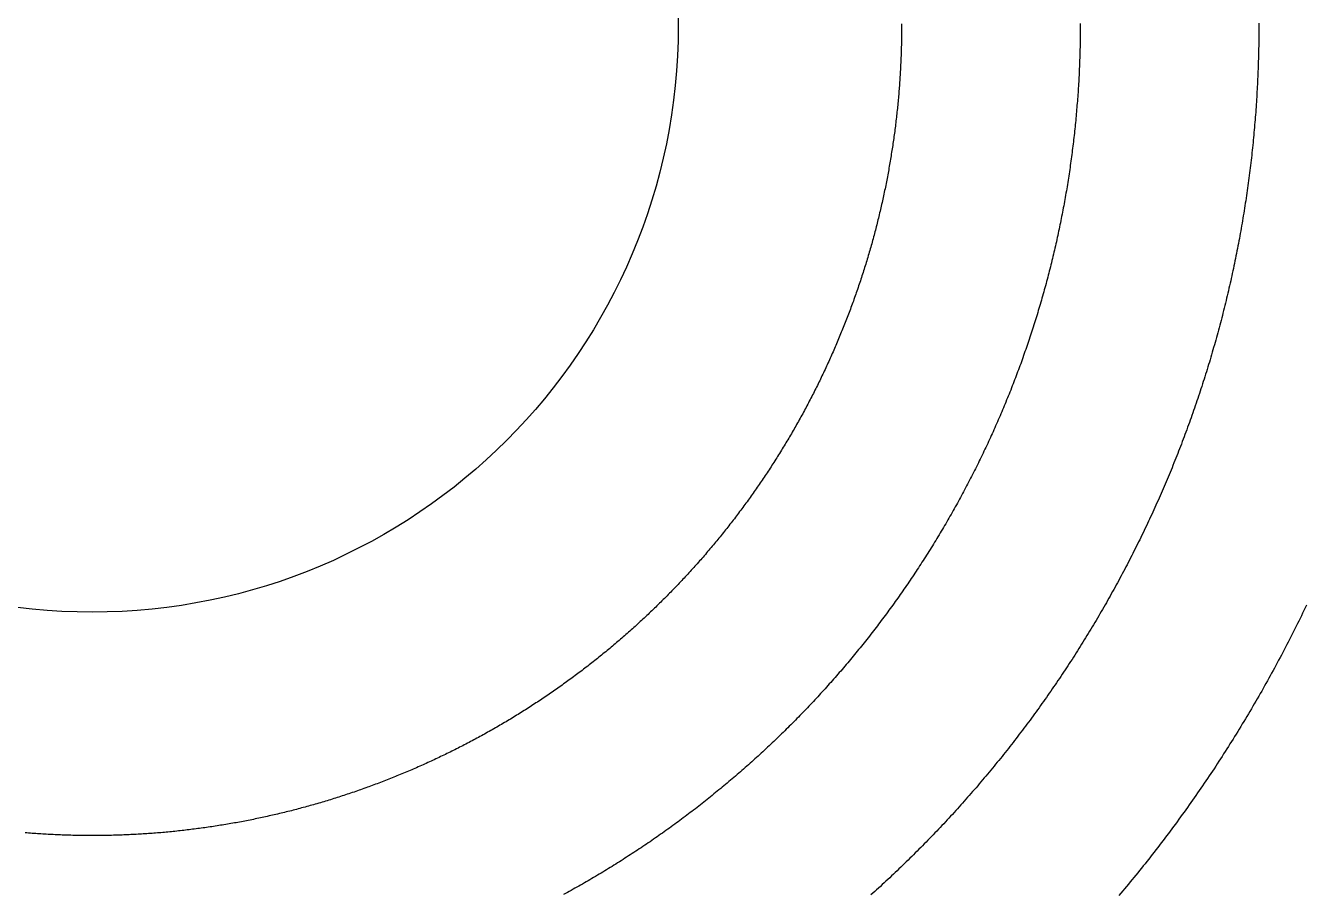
# Model space of a CAD drawing. Header units: millimetres. Extents: x -14.2 to 14.2, y -14.2 to 14.2.
# Drawn here: x -0.119 to 2.175, y -1.555 to 0 of the extents above; entities that cross this region are included whole.
import ezdxf

# ---------------------------------------------------------------- set-up
doc = ezdxf.new("R2010")
doc.units = ezdxf.units.MM
doc.layers.add('DOKU', color=8, linetype='Continuous')
doc.layers.add('KESIM', color=1, linetype='Continuous')

msp = doc.modelspace()

# ---------------------------------------------------------------- linework, layer by layer
at = {"layer": 'DOKU'}
for points in [[(1.45, 0.0032), (1.45, 0), (1.45, -0.0032), (1.45, -0.0063), (1.45, -0.0095), (1.4499, -0.0127), (1.4499, -0.0158), (1.4499, -0.019), (1.4498, -0.0221), (1.4498, -0.0253), (1.4497, -0.0285), (1.4497, -0.0316), (1.4496, -0.0348), (1.4495, -0.038), (1.4494, -0.0411), (1.4493, -0.0443), (1.4492, -0.0474), (1.4491, -0.0506), (1.449, -0.0538), (1.4489, -0.0569), (1.4488, -0.0601), (1.4486, -0.0632), (1.4485, -0.0664), (1.4483, -0.0696), (1.4482, -0.0727), (1.448, -0.0759), (1.4478, -0.079), (1.4477, -0.0822), (1.4475, -0.0854), (1.4473, -0.0885), (1.4471, -0.0917), (1.4469, -0.0948), (1.4467, -0.098), (1.4465, -0.1011), (1.4462, -0.1043), (1.446, -0.1075), (1.4458, -0.1106), (1.4455, -0.1138), (1.4453, -0.1169), (1.445, -0.1201), (1.4448, -0.1232), (1.4445, -0.1264), (1.4442, -0.1295), (1.4439, -0.1327), (1.4436, -0.1358), (1.4433, -0.139), (1.443, -0.1421), (1.4427, -0.1453), (1.4424, -0.1484), (1.4421, -0.1516), (1.4417, -0.1547), (1.4414, -0.1579), (1.441, -0.161), (1.4407, -0.1641), (1.4403, -0.1673), (1.4399, -0.1704), (1.4396, -0.1736), (1.4392, -0.1767), (1.4388, -0.1798), (1.4384, -0.183), (1.438, -0.1861), (1.4376, -0.1893), (1.4372, -0.1924), (1.4368, -0.1955), (1.4363, -0.1987), (1.4359, -0.2018), (1.4354, -0.2049), (1.435, -0.2081), (1.4345, -0.2112), (1.4341, -0.2143), (1.4336, -0.2175), (1.4331, -0.2206), (1.4326, -0.2237), (1.4321, -0.2268), (1.4316, -0.23), (1.4311, -0.2331), (1.4306, -0.2362), (1.4301, -0.2393), (1.4296, -0.2424), (1.4291, -0.2456), (1.4285, -0.2487), (1.428, -0.2518), (1.4274, -0.2549), (1.4269, -0.258), (1.4263, -0.2611), (1.4257, -0.2642), (1.4251, -0.2674), (1.4246, -0.2705), (1.424, -0.2736), (1.4234, -0.2767), (1.4228, -0.2798), (1.4221, -0.2829), (1.4215, -0.286), (1.4209, -0.2891), (1.4203, -0.2922), (1.4196, -0.2953), (1.419, -0.2984), (1.4183, -0.3015), (1.4177, -0.3046), (1.417, -0.3077), (1.4163, -0.3107), (1.4156, -0.3138), (1.4149, -0.3169), (1.4142, -0.32), (1.4135, -0.3231), (1.4128, -0.3262), (1.4121, -0.3293), (1.4114, -0.3323), (1.4107, -0.3354), (1.4099, -0.3385), (1.4092, -0.3416), (1.4084, -0.3446), (1.4077, -0.3477), (1.4069, -0.3508), (1.4062, -0.3539), (1.4054, -0.3569), (1.4046, -0.36), (1.4038, -0.3631), (1.403, -0.3661), (1.4022, -0.3692), (1.4014, -0.3722), (1.4006, -0.3753), (1.3998, -0.3783), (1.3989, -0.3814), (1.3981, -0.3844), (1.3973, -0.3875), (1.3964, -0.3905), (1.3956, -0.3936), (1.3947, -0.3966), (1.3938, -0.3997), (1.393, -0.4027), (1.3921, -0.4058), (1.3912, -0.4088), (1.3903, -0.4118), (1.3894, -0.4149), (1.3885, -0.4179), (1.3876, -0.4209), (1.3866, -0.4239), (1.3857, -0.427), (1.3848, -0.43), (1.3838, -0.433), (1.3829, -0.436), (1.3819, -0.439), (1.381, -0.4421), (1.38, -0.4451), (1.379, -0.4481), (1.3781, -0.4511), (1.3771, -0.4541), (1.3761, -0.4571), (1.3751, -0.4601), (1.3741, -0.4631), (1.373, -0.4661), (1.372, -0.4691), (1.371, -0.4721), (1.37, -0.4751), (1.3689, -0.4781), (1.3679, -0.481), (1.3668, -0.484), (1.3658, -0.487), (1.3647, -0.49), (1.3636, -0.493), (1.3626, -0.4959), (1.3615, -0.4989), (1.3604, -0.5019), (1.3593, -0.5048), (1.3582, -0.5078), (1.3571, -0.5108), (1.3559, -0.5137), (1.3548, -0.5167), (1.3537, -0.5196), (1.3526, -0.5226), (1.3514, -0.5255), (1.3503, -0.5285), (1.3491, -0.5314), (1.3479, -0.5344), (1.3468, -0.5373), (1.3456, -0.5402), (1.3444, -0.5432), (1.3432, -0.5461), (1.342, -0.549), (1.3408, -0.552), (1.3396, -0.5549), (1.3384, -0.5578), (1.3372, -0.5607), (1.336, -0.5636), (1.3347, -0.5666), (1.3335, -0.5695), (1.3322, -0.5724), (1.331, -0.5753), (1.3297, -0.5782), (1.3285, -0.5811), (1.3272, -0.584), (1.3259, -0.5869), (1.3246, -0.5898), (1.3234, -0.5927), (1.3221, -0.5955), (1.3208, -0.5984), (1.3194, -0.6013), (1.3181, -0.6042), (1.3168, -0.6071), (1.3155, -0.6099), (1.3141, -0.6128), (1.3128, -0.6157), (1.3115, -0.6185), (1.3101, -0.6214), (1.3087, -0.6242), (1.3074, -0.6271), (1.306, -0.6299), (1.3046, -0.6328), (1.3033, -0.6356), (1.3019, -0.6385), (1.3005, -0.6413), (1.2991, -0.6442), (1.2977, -0.647), (1.2962, -0.6498), (1.2948, -0.6526), (1.2934, -0.6555), (1.292, -0.6583), (1.2905, -0.6611), (1.2891, -0.6639), (1.2876, -0.6667), (1.2862, -0.6695), (1.2847, -0.6723), (1.2832, -0.6751), (1.2818, -0.6779), (1.2803, -0.6807), (1.2788, -0.6835), (1.2773, -0.6863), (1.2758, -0.6891), (1.2743, -0.6919), (1.2728, -0.6947), (1.2713, -0.6974), (1.2697, -0.7002), (1.2682, -0.703), (1.2667, -0.7057), (1.2651, -0.7085), (1.2636, -0.7113), (1.262, -0.714), (1.2605, -0.7168), (1.2589, -0.7195), (1.2573, -0.7223), (1.2557, -0.725), (1.2542, -0.7277), (1.2526, -0.7305), (1.251, -0.7332), (1.2494, -0.7359), (1.2478, -0.7387), (1.2461, -0.7414), (1.2445, -0.7441), (1.2429, -0.7468), (1.2413, -0.7495), (1.2396, -0.7522), (1.238, -0.7549), (1.2363, -0.7576), (1.2347, -0.7603), (1.233, -0.763), (1.2313, -0.7657), (1.2297, -0.7684), (1.228, -0.7711), (1.2263, -0.7737), (1.2246, -0.7764), (1.2229, -0.7791), (1.2212, -0.7818), (1.2195, -0.7844), (1.2178, -0.7871), (1.2161, -0.7897), (1.2143, -0.7924), (1.2126, -0.795), (1.2109, -0.7977), (1.2091, -0.8003), (1.2074, -0.8029), (1.2056, -0.8056), (1.2039, -0.8082), (1.2021, -0.8108), (1.2003, -0.8135), (1.1986, -0.8161), (1.1968, -0.8187), (1.195, -0.8213), (1.1932, -0.8239), (1.1914, -0.8265), (1.1896, -0.8291), (1.1878, -0.8317), (1.186, -0.8343), (1.1841, -0.8369), (1.1823, -0.8394), (1.1805, -0.842), (1.1786, -0.8446), (1.1768, -0.8472), (1.1749, -0.8497), (1.1731, -0.8523), (1.1712, -0.8548), (1.1693, -0.8574), (1.1675, -0.8599), (1.1656, -0.8625), (1.1637, -0.865), (1.1618, -0.8676), (1.1599, -0.8701), (1.158, -0.8726), (1.1561, -0.8752), (1.1542, -0.8777), (1.1523, -0.8802), (1.1504, -0.8827), (1.1484, -0.8852), (1.1465, -0.8877), (1.1446, -0.8902), (1.1426, -0.8927), (1.1407, -0.8952), (1.1387, -0.8977), (1.1367, -0.9002), (1.1348, -0.9026), (1.1328, -0.9051), (1.1308, -0.9076), (1.1288, -0.9101), (1.1269, -0.9125), (1.1249, -0.915), (1.1229, -0.9174), (1.1209, -0.9199), (1.1189, -0.9223), (1.1168, -0.9248), (1.1148, -0.9272), (1.1128, -0.9296), (1.1108, -0.932), (1.1087, -0.9345), (1.1067, -0.9369), (1.1046, -0.9393), (1.1026, -0.9417), (1.1005, -0.9441), (1.0985, -0.9465), (1.0964, -0.9489), (1.0943, -0.9513), (1.0923, -0.9537), (1.0902, -0.9561), (1.0881, -0.9584), (1.086, -0.9608), (1.0839, -0.9632), (1.0818, -0.9655), (1.0797, -0.9679), (1.0776, -0.9702), (1.0754, -0.9726), (1.0733, -0.9749), (1.0712, -0.9773), (1.0691, -0.9796), (1.0669, -0.9819), (1.0648, -0.9843), (1.0626, -0.9866), (1.0605, -0.9889), (1.0583, -0.9912), (1.0561, -0.9935), (1.054, -0.9958), (1.0518, -0.9981), (1.0496, -1.0004), (1.0474, -1.0027), (1.0452, -1.005), (1.043, -1.0073), (1.0408, -1.0095), (1.0386, -1.0118), (1.0364, -1.0141), (1.0342, -1.0163), (1.032, -1.0186), (1.0298, -1.0208), (1.0275, -1.0231), (1.0253, -1.0253), (1.0231, -1.0275), (1.0208, -1.0298), (1.0186, -1.032), (1.0163, -1.0342), (1.0141, -1.0364), (1.0118, -1.0386), (1.0095, -1.0408), (1.0073, -1.043), (1.005, -1.0452), (1.0027, -1.0474), (1.0004, -1.0496), (0.9981, -1.0518), (0.9958, -1.054), (0.9935, -1.0561), (0.9912, -1.0583), (0.9889, -1.0605), (0.9866, -1.0626), (0.9843, -1.0648), (0.9819, -1.0669), (0.9796, -1.0691), (0.9773, -1.0712), (0.9749, -1.0733), (0.9726, -1.0754), (0.9702, -1.0776), (0.9679, -1.0797), (0.9655, -1.0818), (0.9632, -1.0839), (0.9608, -1.086), (0.9584, -1.0881), (0.9561, -1.0902), (0.9537, -1.0923), (0.9513, -1.0943), (0.9489, -1.0964), (0.9465, -1.0985), (0.9441, -1.1005), (0.9417, -1.1026), (0.9393, -1.1046), (0.9369, -1.1067), (0.9345, -1.1087), (0.932, -1.1108), (0.9296, -1.1128), (0.9272, -1.1148), (0.9248, -1.1168), (0.9223, -1.1189), (0.9199, -1.1209), (0.9174, -1.1229), (0.915, -1.1249), (0.9125, -1.1269), (0.9101, -1.1288), (0.9076, -1.1308), (0.9051, -1.1328), (0.9026, -1.1348), (0.9002, -1.1367), (0.8977, -1.1387), (0.8952, -1.1407), (0.8927, -1.1426), (0.8902, -1.1446), (0.8877, -1.1465), (0.8852, -1.1484), (0.8827, -1.1504), (0.8802, -1.1523), (0.8777, -1.1542), (0.8752, -1.1561), (0.8726, -1.158), (0.8701, -1.1599), (0.8676, -1.1618), (0.865, -1.1637), (0.8625, -1.1656), (0.8599, -1.1675), (0.8574, -1.1693), (0.8548, -1.1712), (0.8523, -1.1731), (0.8497, -1.1749), (0.8472, -1.1768), (0.8446, -1.1786), (0.842, -1.1805), (0.8394, -1.1823), (0.8369, -1.1841), (0.8343, -1.186), (0.8317, -1.1878), (0.8291, -1.1896), (0.8265, -1.1914), (0.8239, -1.1932), (0.8213, -1.195), (0.8187, -1.1968), (0.8161, -1.1986), (0.8135, -1.2003), (0.8108, -1.2021), (0.8082, -1.2039), (0.8056, -1.2056), (0.8029, -1.2074), (0.8003, -1.2091), (0.7977, -1.2109), (0.795, -1.2126), (0.7924, -1.2143), (0.7897, -1.2161), (0.7871, -1.2178), (0.7844, -1.2195), (0.7818, -1.2212), (0.7791, -1.2229), (0.7764, -1.2246), (0.7737, -1.2263), (0.7711, -1.228), (0.7684, -1.2297), (0.7657, -1.2313), (0.763, -1.233), (0.7603, -1.2347), (0.7576, -1.2363), (0.7549, -1.238), (0.7522, -1.2396), (0.7495, -1.2413), (0.7468, -1.2429), (0.7441, -1.2445), (0.7414, -1.2461), (0.7387, -1.2478), (0.7359, -1.2494), (0.7332, -1.251), (0.7305, -1.2526), (0.7277, -1.2542), (0.725, -1.2557), (0.7223, -1.2573), (0.7195, -1.2589), (0.7168, -1.2605), (0.714, -1.262), (0.7113, -1.2636), (0.7085, -1.2651), (0.7057, -1.2667), (0.703, -1.2682), (0.7002, -1.2697), (0.6974, -1.2713), (0.6947, -1.2728), (0.6919, -1.2743), (0.6891, -1.2758), (0.6863, -1.2773), (0.6835, -1.2788), (0.6807, -1.2803), (0.6779, -1.2818), (0.6751, -1.2832), (0.6723, -1.2847), (0.6695, -1.2862), (0.6667, -1.2876), (0.6639, -1.2891), (0.6611, -1.2905), (0.6583, -1.292), (0.6555, -1.2934), (0.6526, -1.2948), (0.6498, -1.2962), (0.647, -1.2977), (0.6442, -1.2991), (0.6413, -1.3005), (0.6385, -1.3019), (0.6356, -1.3033), (0.6328, -1.3046), (0.6299, -1.306), (0.6271, -1.3074), (0.6242, -1.3087), (0.6214, -1.3101), (0.6185, -1.3115), (0.6157, -1.3128), (0.6128, -1.3141), (0.6099, -1.3155), (0.6071, -1.3168), (0.6042, -1.3181), (0.6013, -1.3194), (0.5984, -1.3208), (0.5955, -1.3221), (0.5927, -1.3234), (0.5898, -1.3246), (0.5869, -1.3259), (0.584, -1.3272), (0.5811, -1.3285), (0.5782, -1.3297), (0.5753, -1.331), (0.5724, -1.3322), (0.5695, -1.3335), (0.5666, -1.3347), (0.5636, -1.336), (0.5607, -1.3372), (0.5578, -1.3384), (0.5549, -1.3396), (0.552, -1.3408), (0.549, -1.342), (0.5461, -1.3432), (0.5432, -1.3444), (0.5402, -1.3456), (0.5373, -1.3468), (0.5344, -1.3479), (0.5314, -1.3491), (0.5285, -1.3503), (0.5255, -1.3514), (0.5226, -1.3526), (0.5196, -1.3537), (0.5167, -1.3548), (0.5137, -1.3559), (0.5108, -1.3571), (0.5078, -1.3582), (0.5048, -1.3593), (0.5019, -1.3604), (0.4989, -1.3615), (0.4959, -1.3626), (0.493, -1.3636), (0.49, -1.3647), (0.487, -1.3658), (0.484, -1.3668), (0.481, -1.3679), (0.4781, -1.3689), (0.4751, -1.37), (0.4721, -1.371), (0.4691, -1.372), (0.4661, -1.373), (0.4631, -1.3741), (0.4601, -1.3751), (0.4571, -1.3761), (0.4541, -1.3771), (0.4511, -1.3781), (0.4481, -1.379), (0.4451, -1.38), (0.4421, -1.381), (0.439, -1.3819), (0.436, -1.3829), (0.433, -1.3838), (0.43, -1.3848), (0.427, -1.3857), (0.4239, -1.3866), (0.4209, -1.3876), (0.4179, -1.3885), (0.4149, -1.3894), (0.4118, -1.3903), (0.4088, -1.3912), (0.4058, -1.3921), (0.4027, -1.393), (0.3997, -1.3938), (0.3966, -1.3947), (0.3936, -1.3956), (0.3905, -1.3964), (0.3875, -1.3973), (0.3844, -1.3981), (0.3814, -1.3989), (0.3783, -1.3998), (0.3753, -1.4006), (0.3722, -1.4014), (0.3692, -1.4022), (0.3661, -1.403), (0.3631, -1.4038), (0.36, -1.4046), (0.3569, -1.4054), (0.3539, -1.4062), (0.3508, -1.4069), (0.3477, -1.4077), (0.3446, -1.4084), (0.3416, -1.4092), (0.3385, -1.4099), (0.3354, -1.4107), (0.3323, -1.4114), (0.3293, -1.4121), (0.3262, -1.4128), (0.3231, -1.4135), (0.32, -1.4142), (0.3169, -1.4149), (0.3138, -1.4156), (0.3107, -1.4163), (0.3077, -1.417), (0.3046, -1.4177), (0.3015, -1.4183), (0.2984, -1.419), (0.2953, -1.4196), (0.2922, -1.4203), (0.2891, -1.4209), (0.286, -1.4215), (0.2829, -1.4221), (0.2798, -1.4228), (0.2767, -1.4234), (0.2736, -1.424), (0.2705, -1.4246), (0.2674, -1.4251), (0.2642, -1.4257), (0.2611, -1.4263), (0.258, -1.4269), (0.2549, -1.4274), (0.2518, -1.428), (0.2487, -1.4285), (0.2456, -1.4291), (0.2424, -1.4296), (0.2393, -1.4301), (0.2362, -1.4306), (0.2331, -1.4311), (0.23, -1.4316), (0.2268, -1.4321), (0.2237, -1.4326), (0.2206, -1.4331), (0.2175, -1.4336), (0.2143, -1.4341), (0.2112, -1.4345), (0.2081, -1.435), (0.2049, -1.4354), (0.2018, -1.4359), (0.1987, -1.4363), (0.1955, -1.4368), (0.1924, -1.4372), (0.1893, -1.4376), (0.1861, -1.438), (0.183, -1.4384), (0.1798, -1.4388), (0.1767, -1.4392), (0.1736, -1.4396), (0.1704, -1.4399), (0.1673, -1.4403), (0.1641, -1.4407), (0.161, -1.441), (0.1579, -1.4414), (0.1547, -1.4417), (0.1516, -1.4421), (0.1484, -1.4424), (0.1453, -1.4427), (0.1421, -1.443), (0.139, -1.4433), (0.1358, -1.4436), (0.1327, -1.4439), (0.1295, -1.4442), (0.1264, -1.4445), (0.1232, -1.4448), (0.1201, -1.445), (0.1169, -1.4453), (0.1138, -1.4455), (0.1106, -1.4458), (0.1075, -1.446), (0.1043, -1.4462), (0.1011, -1.4465), (0.098, -1.4467), (0.0948, -1.4469), (0.0917, -1.4471), (0.0885, -1.4473), (0.0854, -1.4475), (0.0822, -1.4477), (0.079, -1.4478), (0.0759, -1.448), (0.0727, -1.4482), (0.0696, -1.4483), (0.0664, -1.4485), (0.0632, -1.4486), (0.0601, -1.4488), (0.0569, -1.4489), (0.0538, -1.449), (0.0506, -1.4491), (0.0474, -1.4492), (0.0443, -1.4493), (0.0411, -1.4494), (0.038, -1.4495), (0.0348, -1.4496), (0.0316, -1.4497), (0.0285, -1.4497), (0.0253, -1.4498), (0.0221, -1.4498), (0.019, -1.4499), (0.0158, -1.4499), (0.0127, -1.4499), (0.0095, -1.45), (0.0063, -1.45), (0.0032, -1.45), (0, -1.45), (-0.0032, -1.45), (-0.0063, -1.45), (-0.0095, -1.45), (-0.0127, -1.4499), (-0.0158, -1.4499), (-0.019, -1.4499), (-0.0221, -1.4498), (-0.0253, -1.4498), (-0.0285, -1.4497), (-0.0316, -1.4497), (-0.0348, -1.4496), (-0.038, -1.4495), (-0.0411, -1.4494), (-0.0443, -1.4493), (-0.0474, -1.4492), (-0.0506, -1.4491), (-0.0538, -1.449), (-0.0569, -1.4489), (-0.0601, -1.4488), (-0.0632, -1.4486), (-0.0664, -1.4485), (-0.0696, -1.4483), (-0.0727, -1.4482), (-0.0759, -1.448), (-0.079, -1.4478), (-0.0822, -1.4477), (-0.0854, -1.4475), (-0.0885, -1.4473), (-0.0917, -1.4471), (-0.0948, -1.4469), (-0.098, -1.4467), (-0.1011, -1.4465), (-0.1043, -1.4462), (-0.1075, -1.446), (-0.1106, -1.4458), (-0.1138, -1.4455), (-0.1169, -1.4453), (-0.1201, -1.445)], [(1.77, 0.0039), (1.77, 0), (1.77, -0.0039), (1.77, -0.0077), (1.77, -0.0116), (1.7699, -0.0154), (1.7699, -0.0193), (1.7698, -0.0232), (1.7698, -0.027), (1.7697, -0.0309), (1.7697, -0.0348), (1.7696, -0.0386), (1.7695, -0.0425), (1.7694, -0.0463), (1.7693, -0.0502), (1.7692, -0.0541), (1.7691, -0.0579), (1.7689, -0.0618), (1.7688, -0.0656), (1.7686, -0.0695), (1.7685, -0.0733), (1.7683, -0.0772), (1.7681, -0.0811), (1.768, -0.0849), (1.7678, -0.0888), (1.7676, -0.0926), (1.7674, -0.0965), (1.7672, -0.1003), (1.7669, -0.1042), (1.7667, -0.1081), (1.7665, -0.1119), (1.7662, -0.1158), (1.766, -0.1196), (1.7657, -0.1235), (1.7654, -0.1273), (1.7651, -0.1312), (1.7648, -0.135), (1.7645, -0.1389), (1.7642, -0.1427), (1.7639, -0.1466), (1.7636, -0.1504), (1.7633, -0.1543), (1.7629, -0.1581), (1.7626, -0.162), (1.7622, -0.1658), (1.7619, -0.1696), (1.7615, -0.1735), (1.7611, -0.1773), (1.7607, -0.1812), (1.7603, -0.185), (1.7599, -0.1889), (1.7595, -0.1927), (1.7591, -0.1965), (1.7586, -0.2004), (1.7582, -0.2042), (1.7577, -0.208), (1.7573, -0.2119), (1.7568, -0.2157), (1.7563, -0.2195), (1.7558, -0.2234), (1.7554, -0.2272), (1.7549, -0.231), (1.7543, -0.2349), (1.7538, -0.2387), (1.7533, -0.2425), (1.7528, -0.2463), (1.7522, -0.2502), (1.7517, -0.254), (1.7511, -0.2578), (1.7506, -0.2616), (1.75, -0.2654), (1.7494, -0.2693), (1.7488, -0.2731), (1.7482, -0.2769), (1.7476, -0.2807), (1.747, -0.2845), (1.7464, -0.2883), (1.7457, -0.2921), (1.7451, -0.2959), (1.7444, -0.2997), (1.7438, -0.3036), (1.7431, -0.3074), (1.7424, -0.3112), (1.7418, -0.315), (1.7411, -0.3188), (1.7404, -0.3226), (1.7397, -0.3264), (1.7389, -0.3301), (1.7382, -0.3339), (1.7375, -0.3377), (1.7367, -0.3415), (1.736, -0.3453), (1.7352, -0.3491), (1.7345, -0.3529), (1.7337, -0.3567), (1.7329, -0.3604), (1.7321, -0.3642), (1.7313, -0.368), (1.7305, -0.3718), (1.7297, -0.3756), (1.7289, -0.3793), (1.728, -0.3831), (1.7272, -0.3869), (1.7264, -0.3906), (1.7255, -0.3944), (1.7246, -0.3982), (1.7238, -0.4019), (1.7229, -0.4057), (1.722, -0.4094), (1.7211, -0.4132), (1.7202, -0.417), (1.7193, -0.4207), (1.7184, -0.4245), (1.7174, -0.4282), (1.7165, -0.4319), (1.7155, -0.4357), (1.7146, -0.4394), (1.7136, -0.4432), (1.7127, -0.4469), (1.7117, -0.4506), (1.7107, -0.4544), (1.7097, -0.4581), (1.7087, -0.4618), (1.7077, -0.4656), (1.7067, -0.4693), (1.7056, -0.473), (1.7046, -0.4767), (1.7035, -0.4804), (1.7025, -0.4842), (1.7014, -0.4879), (1.7004, -0.4916), (1.6993, -0.4953), (1.6982, -0.499), (1.6971, -0.5027), (1.696, -0.5064), (1.6949, -0.5101), (1.6938, -0.5138), (1.6927, -0.5175), (1.6915, -0.5212), (1.6904, -0.5249), (1.6892, -0.5286), (1.6881, -0.5322), (1.6869, -0.5359), (1.6857, -0.5396), (1.6846, -0.5433), (1.6834, -0.547), (1.6822, -0.5506), (1.681, -0.5543), (1.6798, -0.558), (1.6785, -0.5616), (1.6773, -0.5653), (1.6761, -0.5689), (1.6748, -0.5726), (1.6736, -0.5763), (1.6723, -0.5799), (1.671, -0.5836), (1.6698, -0.5872), (1.6685, -0.5908), (1.6672, -0.5945), (1.6659, -0.5981), (1.6646, -0.6017), (1.6633, -0.6054), (1.6619, -0.609), (1.6606, -0.6126), (1.6593, -0.6162), (1.6579, -0.6199), (1.6566, -0.6235), (1.6552, -0.6271), (1.6538, -0.6307), (1.6524, -0.6343), (1.651, -0.6379), (1.6497, -0.6415), (1.6483, -0.6451), (1.6468, -0.6487), (1.6454, -0.6523), (1.644, -0.6559), (1.6426, -0.6595), (1.6411, -0.6631), (1.6397, -0.6666), (1.6382, -0.6702), (1.6367, -0.6738), (1.6353, -0.6773), (1.6338, -0.6809), (1.6323, -0.6845), (1.6308, -0.688), (1.6293, -0.6916), (1.6278, -0.6951), (1.6263, -0.6987), (1.6247, -0.7022), (1.6232, -0.7058), (1.6217, -0.7093), (1.6201, -0.7129), (1.6185, -0.7164), (1.617, -0.7199), (1.6154, -0.7234), (1.6138, -0.727), (1.6122, -0.7305), (1.6106, -0.734), (1.609, -0.7375), (1.6074, -0.741), (1.6058, -0.7445), (1.6042, -0.748), (1.6025, -0.7515), (1.6009, -0.755), (1.5992, -0.7585), (1.5976, -0.762), (1.5959, -0.7655), (1.5942, -0.769), (1.5926, -0.7724), (1.5909, -0.7759), (1.5892, -0.7794), (1.5875, -0.7829), (1.5858, -0.7863), (1.584, -0.7898), (1.5823, -0.7932), (1.5806, -0.7967), (1.5788, -0.8001), (1.5771, -0.8036), (1.5753, -0.807), (1.5736, -0.8104), (1.5718, -0.8139), (1.57, -0.8173), (1.5682, -0.8207), (1.5664, -0.8241), (1.5646, -0.8276), (1.5628, -0.831), (1.561, -0.8344), (1.5592, -0.8378), (1.5573, -0.8412), (1.5555, -0.8446), (1.5537, -0.848), (1.5518, -0.8514), (1.5499, -0.8547), (1.5481, -0.8581), (1.5462, -0.8615), (1.5443, -0.8649), (1.5424, -0.8682), (1.5405, -0.8716), (1.5386, -0.8749), (1.5367, -0.8783), (1.5348, -0.8817), (1.5329, -0.885), (1.5309, -0.8883), (1.529, -0.8917), (1.527, -0.895), (1.5251, -0.8983), (1.5231, -0.9017), (1.5211, -0.905), (1.5192, -0.9083), (1.5172, -0.9116), (1.5152, -0.9149), (1.5132, -0.9182), (1.5112, -0.9215), (1.5092, -0.9248), (1.5072, -0.9281), (1.5051, -0.9314), (1.5031, -0.9347), (1.501, -0.938), (1.499, -0.9412), (1.4969, -0.9445), (1.4949, -0.9478), (1.4928, -0.951), (1.4907, -0.9543), (1.4886, -0.9575), (1.4865, -0.9608), (1.4844, -0.964), (1.4823, -0.9672), (1.4802, -0.9705), (1.4781, -0.9737), (1.476, -0.9769), (1.4738, -0.9801), (1.4717, -0.9834), (1.4696, -0.9866), (1.4674, -0.9898), (1.4652, -0.993), (1.4631, -0.9962), (1.4609, -0.9994), (1.4587, -1.0025), (1.4565, -1.0057), (1.4543, -1.0089), (1.4521, -1.0121), (1.4499, -1.0152), (1.4477, -1.0184), (1.4455, -1.0215), (1.4432, -1.0247), (1.441, -1.0278), (1.4387, -1.031), (1.4365, -1.0341), (1.4342, -1.0373), (1.432, -1.0404), (1.4297, -1.0435), (1.4274, -1.0466), (1.4251, -1.0497), (1.4228, -1.0528), (1.4205, -1.0559), (1.4182, -1.059), (1.4159, -1.0621), (1.4136, -1.0652), (1.4113, -1.0683), (1.4089, -1.0714), (1.4066, -1.0744), (1.4042, -1.0775), (1.4019, -1.0806), (1.3995, -1.0836), (1.3972, -1.0867), (1.3948, -1.0897), (1.3924, -1.0928), (1.39, -1.0958), (1.3876, -1.0988), (1.3852, -1.1019), (1.3828, -1.1049), (1.3804, -1.1079), (1.378, -1.1109), (1.3755, -1.1139), (1.3731, -1.1169), (1.3707, -1.1199), (1.3682, -1.1229), (1.3658, -1.1259), (1.3633, -1.1288), (1.3609, -1.1318), (1.3584, -1.1348), (1.3559, -1.1377), (1.3534, -1.1407), (1.3509, -1.1436), (1.3484, -1.1466), (1.3459, -1.1495), (1.3434, -1.1525), (1.3409, -1.1554), (1.3384, -1.1583), (1.3358, -1.1612), (1.3333, -1.1641), (1.3308, -1.167), (1.3282, -1.1699), (1.3257, -1.1728), (1.3231, -1.1757), (1.3205, -1.1786), (1.3179, -1.1815), (1.3154, -1.1844), (1.3128, -1.1872), (1.3102, -1.1901), (1.3076, -1.1929), (1.305, -1.1958), (1.3024, -1.1986), (1.2998, -1.2015), (1.2971, -1.2043), (1.2945, -1.2071), (1.2919, -1.21), (1.2892, -1.2128), (1.2866, -1.2156), (1.2839, -1.2184), (1.2813, -1.2212), (1.2786, -1.224), (1.2759, -1.2268), (1.2732, -1.2295), (1.2705, -1.2323), (1.2679, -1.2351), (1.2652, -1.2379), (1.2625, -1.2406), (1.2597, -1.2434), (1.257, -1.2461), (1.2543, -1.2488), (1.2516, -1.2516), (1.2488, -1.2543), (1.2461, -1.257), (1.2434, -1.2597), (1.2406, -1.2625), (1.2379, -1.2652), (1.2351, -1.2679), (1.2323, -1.2705), (1.2295, -1.2732), (1.2268, -1.2759), (1.224, -1.2786), (1.2212, -1.2813), (1.2184, -1.2839), (1.2156, -1.2866), (1.2128, -1.2892), (1.21, -1.2919), (1.2071, -1.2945), (1.2043, -1.2971), (1.2015, -1.2998), (1.1986, -1.3024), (1.1958, -1.305), (1.1929, -1.3076), (1.1901, -1.3102), (1.1872, -1.3128), (1.1844, -1.3154), (1.1815, -1.3179), (1.1786, -1.3205), (1.1757, -1.3231), (1.1728, -1.3257), (1.1699, -1.3282), (1.167, -1.3308), (1.1641, -1.3333), (1.1612, -1.3358), (1.1583, -1.3384), (1.1554, -1.3409), (1.1525, -1.3434), (1.1495, -1.3459), (1.1466, -1.3484), (1.1436, -1.3509), (1.1407, -1.3534), (1.1377, -1.3559), (1.1348, -1.3584), (1.1318, -1.3609), (1.1288, -1.3633), (1.1259, -1.3658), (1.1229, -1.3682), (1.1199, -1.3707), (1.1169, -1.3731), (1.1139, -1.3755), (1.1109, -1.378), (1.1079, -1.3804), (1.1049, -1.3828), (1.1019, -1.3852), (1.0988, -1.3876), (1.0958, -1.39), (1.0928, -1.3924), (1.0897, -1.3948), (1.0867, -1.3972), (1.0836, -1.3995), (1.0806, -1.4019), (1.0775, -1.4042), (1.0744, -1.4066), (1.0714, -1.4089), (1.0683, -1.4113), (1.0652, -1.4136), (1.0621, -1.4159), (1.059, -1.4182), (1.0559, -1.4205), (1.0528, -1.4228), (1.0497, -1.4251), (1.0466, -1.4274), (1.0435, -1.4297), (1.0404, -1.432), (1.0373, -1.4342), (1.0341, -1.4365), (1.031, -1.4387), (1.0278, -1.441), (1.0247, -1.4432), (1.0215, -1.4455), (1.0184, -1.4477), (1.0152, -1.4499), (1.0121, -1.4521), (1.0089, -1.4543), (1.0057, -1.4565), (1.0025, -1.4587), (0.9994, -1.4609), (0.9962, -1.4631), (0.993, -1.4652), (0.9898, -1.4674), (0.9866, -1.4696), (0.9834, -1.4717), (0.9801, -1.4738), (0.9769, -1.476), (0.9737, -1.4781), (0.9705, -1.4802), (0.9672, -1.4823), (0.964, -1.4844), (0.9608, -1.4865), (0.9575, -1.4886), (0.9543, -1.4907), (0.951, -1.4928), (0.9478, -1.4949), (0.9445, -1.4969), (0.9412, -1.499), (0.938, -1.501), (0.9347, -1.5031), (0.9314, -1.5051), (0.9281, -1.5072), (0.9248, -1.5092), (0.9215, -1.5112), (0.9182, -1.5132), (0.9149, -1.5152), (0.9116, -1.5172), (0.9083, -1.5192), (0.905, -1.5211), (0.9017, -1.5231), (0.8983, -1.5251), (0.895, -1.527), (0.8917, -1.529), (0.8883, -1.5309), (0.885, -1.5329), (0.8817, -1.5348), (0.8783, -1.5367), (0.8749, -1.5386), (0.8716, -1.5405), (0.8682, -1.5424), (0.8649, -1.5443), (0.8615, -1.5462), (0.8581, -1.5481), (0.8547, -1.5499), (0.8514, -1.5518), (0.848, -1.5537), (0.8446, -1.5555)], [(2.09, 0.0046), (2.09, 0), (2.09, -0.0046), (2.09, -0.0091), (2.09, -0.0137), (2.0899, -0.0182), (2.0899, -0.0228), (2.0898, -0.0274), (2.0898, -0.0319), (2.0897, -0.0365), (2.0896, -0.041), (2.0895, -0.0456), (2.0894, -0.0502), (2.0893, -0.0547), (2.0892, -0.0593), (2.089, -0.0638), (2.0889, -0.0684), (2.0887, -0.0729), (2.0886, -0.0775), (2.0884, -0.0821), (2.0882, -0.0866), (2.088, -0.0912), (2.0878, -0.0957), (2.0876, -0.1003), (2.0874, -0.1048), (2.0871, -0.1094), (2.0869, -0.1139), (2.0866, -0.1185), (2.0864, -0.123), (2.0861, -0.1276), (2.0858, -0.1321), (2.0855, -0.1367), (2.0852, -0.1412), (2.0849, -0.1458), (2.0846, -0.1503), (2.0843, -0.1549), (2.0839, -0.1594), (2.0836, -0.164), (2.0832, -0.1685), (2.0828, -0.1731), (2.0824, -0.1776), (2.082, -0.1822), (2.0816, -0.1867), (2.0812, -0.1912), (2.0808, -0.1958), (2.0804, -0.2003), (2.0799, -0.2049), (2.0795, -0.2094), (2.079, -0.2139), (2.0786, -0.2185), (2.0781, -0.223), (2.0776, -0.2275), (2.0771, -0.2321), (2.0766, -0.2366), (2.076, -0.2411), (2.0755, -0.2457), (2.075, -0.2502), (2.0744, -0.2547), (2.0739, -0.2592), (2.0733, -0.2638), (2.0727, -0.2683), (2.0721, -0.2728), (2.0715, -0.2773), (2.0709, -0.2818), (2.0703, -0.2864), (2.0697, -0.2909), (2.069, -0.2954), (2.0684, -0.2999), (2.0677, -0.3044), (2.067, -0.3089), (2.0664, -0.3134), (2.0657, -0.3179), (2.065, -0.3224), (2.0643, -0.3269), (2.0636, -0.3315), (2.0628, -0.336), (2.0621, -0.3405), (2.0613, -0.3449), (2.0606, -0.3494), (2.0598, -0.3539), (2.059, -0.3584), (2.0582, -0.3629), (2.0575, -0.3674), (2.0566, -0.3719), (2.0558, -0.3764), (2.055, -0.3809), (2.0542, -0.3854), (2.0533, -0.3898), (2.0525, -0.3943), (2.0516, -0.3988), (2.0507, -0.4033), (2.0498, -0.4077), (2.0489, -0.4122), (2.048, -0.4167), (2.0471, -0.4211), (2.0462, -0.4256), (2.0453, -0.4301), (2.0443, -0.4345), (2.0434, -0.439), (2.0424, -0.4435), (2.0414, -0.4479), (2.0405, -0.4524), (2.0395, -0.4568), (2.0385, -0.4613), (2.0375, -0.4657), (2.0364, -0.4701), (2.0354, -0.4746), (2.0344, -0.479), (2.0333, -0.4835), (2.0323, -0.4879), (2.0312, -0.4923), (2.0301, -0.4968), (2.029, -0.5012), (2.0279, -0.5056), (2.0268, -0.51), (2.0257, -0.5145), (2.0246, -0.5189), (2.0234, -0.5233), (2.0223, -0.5277), (2.0211, -0.5321), (2.02, -0.5365), (2.0188, -0.5409), (2.0176, -0.5453), (2.0164, -0.5497), (2.0152, -0.5541), (2.014, -0.5585), (2.0128, -0.5629), (2.0115, -0.5673), (2.0103, -0.5717), (2.009, -0.5761), (2.0078, -0.5805), (2.0065, -0.5848), (2.0052, -0.5892), (2.0039, -0.5936), (2.0026, -0.598), (2.0013, -0.6023), (2, -0.6067), (1.9987, -0.6111), (1.9973, -0.6154), (1.996, -0.6198), (1.9946, -0.6241), (1.9933, -0.6285), (1.9919, -0.6328), (1.9905, -0.6372), (1.9891, -0.6415), (1.9877, -0.6458), (1.9863, -0.6502), (1.9849, -0.6545), (1.9834, -0.6588), (1.982, -0.6632), (1.9805, -0.6675), (1.9791, -0.6718), (1.9776, -0.6761), (1.9761, -0.6804), (1.9746, -0.6847), (1.9731, -0.6891), (1.9716, -0.6934), (1.9701, -0.6977), (1.9686, -0.702), (1.9671, -0.7062), (1.9655, -0.7105), (1.964, -0.7148), (1.9624, -0.7191), (1.9608, -0.7234), (1.9592, -0.7277), (1.9576, -0.7319), (1.956, -0.7362), (1.9544, -0.7405), (1.9528, -0.7447), (1.9512, -0.749), (1.9495, -0.7532), (1.9479, -0.7575), (1.9462, -0.7617), (1.9446, -0.766), (1.9429, -0.7702), (1.9412, -0.7745), (1.9395, -0.7787), (1.9378, -0.7829), (1.9361, -0.7872), (1.9344, -0.7914), (1.9326, -0.7956), (1.9309, -0.7998), (1.9292, -0.804), (1.9274, -0.8082), (1.9256, -0.8124), (1.9239, -0.8166), (1.9221, -0.8208), (1.9203, -0.825), (1.9185, -0.8292), (1.9167, -0.8334), (1.9148, -0.8376), (1.913, -0.8417), (1.9112, -0.8459), (1.9093, -0.8501), (1.9075, -0.8542), (1.9056, -0.8584), (1.9037, -0.8626), (1.9018, -0.8667), (1.8999, -0.8709), (1.898, -0.875), (1.8961, -0.8791), (1.8942, -0.8833), (1.8923, -0.8874), (1.8903, -0.8915), (1.8884, -0.8957), (1.8864, -0.8998), (1.8844, -0.9039), (1.8825, -0.908), (1.8805, -0.9121), (1.8785, -0.9162), (1.8765, -0.9203), (1.8745, -0.9244), (1.8724, -0.9285), (1.8704, -0.9326), (1.8684, -0.9366), (1.8663, -0.9407), (1.8643, -0.9448), (1.8622, -0.9488), (1.8601, -0.9529), (1.858, -0.957), (1.856, -0.961), (1.8539, -0.9651), (1.8517, -0.9691), (1.8496, -0.9731), (1.8475, -0.9772), (1.8454, -0.9812), (1.8432, -0.9852), (1.8411, -0.9892), (1.8389, -0.9933), (1.8367, -0.9973), (1.8345, -1.0013), (1.8324, -1.0053), (1.8302, -1.0093), (1.828, -1.0133), (1.8257, -1.0172), (1.8235, -1.0212), (1.8213, -1.0252), (1.819, -1.0292), (1.8168, -1.0331), (1.8145, -1.0371), (1.8123, -1.041), (1.81, -1.045), (1.8077, -1.0489), (1.8054, -1.0529), (1.8031, -1.0568), (1.8008, -1.0608), (1.7985, -1.0647), (1.7962, -1.0686), (1.7938, -1.0725), (1.7915, -1.0764), (1.7891, -1.0803), (1.7868, -1.0842), (1.7844, -1.0881), (1.782, -1.092), (1.7796, -1.0959), (1.7772, -1.0998), (1.7748, -1.1037), (1.7724, -1.1075), (1.77, -1.1114), (1.7676, -1.1153), (1.7651, -1.1191), (1.7627, -1.123), (1.7602, -1.1268), (1.7578, -1.1306), (1.7553, -1.1345), (1.7528, -1.1383), (1.7503, -1.1421), (1.7478, -1.1459), (1.7453, -1.1497), (1.7428, -1.1535), (1.7403, -1.1573), (1.7378, -1.1611), (1.7352, -1.1649), (1.7327, -1.1687), (1.7301, -1.1725), (1.7276, -1.1763), (1.725, -1.18), (1.7224, -1.1838), (1.7198, -1.1875), (1.7172, -1.1913), (1.7146, -1.195), (1.712, -1.1988), (1.7094, -1.2025), (1.7068, -1.2062), (1.7041, -1.21), (1.7015, -1.2137), (1.6988, -1.2174), (1.6962, -1.2211), (1.6935, -1.2248), (1.6908, -1.2285), (1.6882, -1.2322), (1.6855, -1.2358), (1.6828, -1.2395), (1.6801, -1.2432), (1.6773, -1.2468), (1.6746, -1.2505), (1.6719, -1.2541), (1.6691, -1.2578), (1.6664, -1.2614), (1.6636, -1.2651), (1.6609, -1.2687), (1.6581, -1.2723), (1.6553, -1.2759), (1.6525, -1.2795), (1.6497, -1.2831), (1.6469, -1.2867), (1.6441, -1.2903), (1.6413, -1.2939), (1.6385, -1.2975), (1.6357, -1.3011), (1.6328, -1.3046), (1.63, -1.3082), (1.6271, -1.3117), (1.6242, -1.3153), (1.6214, -1.3188), (1.6185, -1.3224), (1.6156, -1.3259), (1.6127, -1.3294), (1.6098, -1.3329), (1.6069, -1.3364), (1.604, -1.3399), (1.601, -1.3434), (1.5981, -1.3469), (1.5952, -1.3504), (1.5922, -1.3539), (1.5892, -1.3573), (1.5863, -1.3608), (1.5833, -1.3643), (1.5803, -1.3677), (1.5773, -1.3712), (1.5743, -1.3746), (1.5713, -1.378), (1.5683, -1.3815), (1.5653, -1.3849), (1.5623, -1.3883), (1.5593, -1.3917), (1.5562, -1.3951), (1.5532, -1.3985), (1.5501, -1.4019), (1.5471, -1.4052), (1.544, -1.4086), (1.5409, -1.412), (1.5378, -1.4153), (1.5347, -1.4187), (1.5316, -1.422), (1.5285, -1.4254), (1.5254, -1.4287), (1.5223, -1.432), (1.5192, -1.4354), (1.516, -1.4387), (1.5129, -1.442), (1.5097, -1.4453), (1.5066, -1.4486), (1.5034, -1.4518), (1.5002, -1.4551), (1.4971, -1.4584), (1.4939, -1.4616), (1.4907, -1.4649), (1.4875, -1.4681), (1.4843, -1.4714), (1.4811, -1.4746), (1.4779, -1.4779), (1.4746, -1.4811), (1.4714, -1.4843), (1.4681, -1.4875), (1.4649, -1.4907), (1.4616, -1.4939), (1.4584, -1.4971), (1.4551, -1.5002), (1.4518, -1.5034), (1.4486, -1.5066), (1.4453, -1.5097), (1.442, -1.5129), (1.4387, -1.516), (1.4354, -1.5192), (1.432, -1.5223), (1.4287, -1.5254), (1.4254, -1.5285), (1.422, -1.5316), (1.4187, -1.5347), (1.4153, -1.5378), (1.412, -1.5409), (1.4086, -1.544), (1.4052, -1.5471), (1.4019, -1.5501), (1.3985, -1.5532), (1.3951, -1.5562)], [(2.1752, -1.0375), (2.173, -1.0423), (2.1707, -1.047), (2.1684, -1.0517), (2.1661, -1.0565), (2.1638, -1.0612), (2.1615, -1.0659), (2.1591, -1.0706), (2.1568, -1.0753), (2.1544, -1.08), (2.1521, -1.0847), (2.1497, -1.0894), (2.1473, -1.0941), (2.1449, -1.0988), (2.1425, -1.1035), (2.1401, -1.1081), (2.1377, -1.1128), (2.1353, -1.1175), (2.1328, -1.1221), (2.1304, -1.1268), (2.1279, -1.1314), (2.1254, -1.1361), (2.1229, -1.1407), (2.1205, -1.1453), (2.1179, -1.15), (2.1154, -1.1546), (2.1129, -1.1592), (2.1104, -1.1638), (2.1078, -1.1684), (2.1053, -1.173), (2.1027, -1.1776), (2.1001, -1.1822), (2.0976, -1.1867), (2.095, -1.1913), (2.0924, -1.1959), (2.0897, -1.2004), (2.0871, -1.205), (2.0845, -1.2096), (2.0818, -1.2141), (2.0792, -1.2186), (2.0765, -1.2232), (2.0739, -1.2277), (2.0712, -1.2322), (2.0685, -1.2367), (2.0658, -1.2412), (2.0631, -1.2457), (2.0603, -1.2502), (2.0576, -1.2547), (2.0549, -1.2592), (2.0521, -1.2637), (2.0493, -1.2682), (2.0466, -1.2726), (2.0438, -1.2771), (2.041, -1.2816), (2.0382, -1.286), (2.0354, -1.2905), (2.0326, -1.2949), (2.0297, -1.2993), (2.0269, -1.3037), (2.0241, -1.3082), (2.0212, -1.3126), (2.0183, -1.317), (2.0154, -1.3214), (2.0126, -1.3258), (2.0097, -1.3302), (2.0068, -1.3345), (2.0038, -1.3389), (2.0009, -1.3433), (1.998, -1.3477), (1.995, -1.352), (1.9921, -1.3564), (1.9891, -1.3607), (1.9861, -1.365), (1.9832, -1.3694), (1.9802, -1.3737), (1.9772, -1.378), (1.9742, -1.3823), (1.9711, -1.3866), (1.9681, -1.3909), (1.9651, -1.3952), (1.962, -1.3995), (1.959, -1.4038), (1.9559, -1.408), (1.9528, -1.4123), (1.9497, -1.4166), (1.9466, -1.4208), (1.9435, -1.4251), (1.9404, -1.4293), (1.9373, -1.4335), (1.9342, -1.4377), (1.931, -1.442), (1.9279, -1.4462), (1.9247, -1.4504), (1.9215, -1.4546), (1.9184, -1.4588), (1.9152, -1.4629), (1.912, -1.4671), (1.9088, -1.4713), (1.9056, -1.4754), (1.9023, -1.4796), (1.8991, -1.4837), (1.8959, -1.4879), (1.8926, -1.492), (1.8894, -1.4961), (1.8861, -1.5003), (1.8828, -1.5044), (1.8795, -1.5085), (1.8762, -1.5126), (1.8729, -1.5167), (1.8696, -1.5207), (1.8663, -1.5248), (1.863, -1.5289), (1.8596, -1.5329), (1.8563, -1.537), (1.8529, -1.541), (1.8495, -1.5451), (1.8462, -1.5491), (1.8428, -1.5531), (1.8394, -1.5572)]]:
    msp.add_lwpolyline(points, dxfattribs=at)
at = {"layer": 'KESIM'}
for radius in [14.25, 1.05]:
    msp.add_circle((0, 0), radius, dxfattribs=at)

doc.saveas('drawing.dxf')
